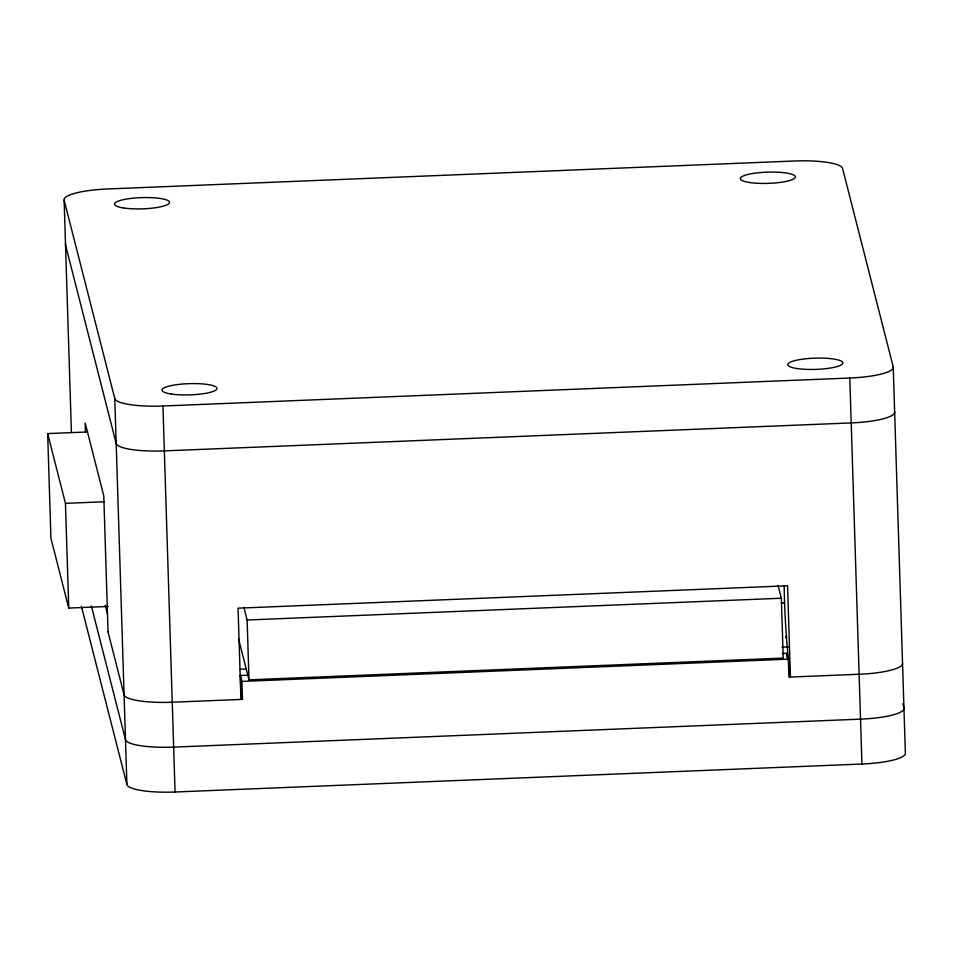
<?xml version="1.0" encoding="UTF-8"?>
<svg xmlns="http://www.w3.org/2000/svg" width="953" height="953" viewBox="0 0 953 953"><rect width="100%" height="100%" fill="white"/><g stroke="black" fill="none" stroke-linecap="round" stroke-linejoin="round"><path stroke-width="1.43" d="M64.125 200.142L114.777 398.568A45.875 9.375 -1.8 0 0 162.939 406.002L849.802 378.031A45.875 9.375 -1.8 0 0 893.223 366.869L842.571 168.443A45.875 9.375 -1.8 0 0 794.397 160.997L107.534 188.98A45.875 9.375 -1.8 0 0 64.125 200.142L71.415 432.412M108.201 606.465L68.747 608.074L50.938 538.314L47.65 433.591L87.64 431.959M47.65 433.591L65.459 503.351L103.96 501.778M243.873 607.275L247.125 619.998L781.353 598.234L783.223 658.082L248.995 679.834L238.56 638.939M781.293 603.023L784.271 602.904M240.323 669.232L246.231 668.982M781.936 647.17L789.322 646.873M107.975 631.696L124.081 694.797A45.875 9.375 -1.8 0 0 172.243 702.23L242.455 699.371L240.954 693.486L240.394 675.534L247.816 675.224M782.377 653.46L786.833 653.281L788.334 659.166L788.905 677.118L859.118 674.259A45.875 9.375 -1.8 0 0 902.527 663.097M240.394 675.534L241.895 681.419L788.334 659.166M81.386 606.263L126.904 784.557A45.875 9.375 -1.8 0 0 175.066 792.003L861.929 764.02A45.875 9.375 -1.8 0 0 905.35 752.858L893.223 366.869M902.836 703.659L903.944 707.972A45.875 9.375 -1.8 0 1 860.523 719.146L173.66 747.116A45.875 9.375 -1.8 0 1 125.498 739.683L91.357 605.953M778.101 585.523L781.353 598.234M784.164 585.904C784.581 616.531 786.737 646.896 790.43 677.059L787.559 585.797L238.071 608.169L240.93 699.431M105.247 605.25L107.415 613.744M849.802 378.031L861.929 764.02M786.833 653.281L786.964 657.415M247.125 619.998L248.995 679.834M241.895 681.419L242.455 699.371M162.939 406.002L175.066 792.003M114.777 398.568L126.904 784.557M108.058 632.006L103.782 495.87L85.174 423.001L85.46 431.888M65.459 503.351L68.747 608.074M894.629 411.756A45.875 9.375 -1.8 0 1 851.208 422.918L164.345 450.888A45.875 9.375 -1.8 0 1 116.183 443.455L65.531 245.028A45.875 9.375 -1.8 0 1 65.614 243.789M785.796 637.926A39.752 8.124 -1.8 0 1 786.618 635.782M749.415 182.488A27.53 5.623 -1.8 0 0 794.742 178.116A27.53 5.623 -1.8 0 0 759.35 172.648A27.53 5.623 -1.8 0 0 749.415 182.488M796.899 368.513A27.53 5.623 -1.8 0 0 842.226 364.141A27.53 5.623 -1.8 0 0 806.834 358.673A27.53 5.623 -1.8 0 0 796.899 368.513M171.087 393.994A27.53 5.623 -1.8 0 0 216.414 389.622A27.53 5.623 -1.8 0 0 181.022 384.166A27.53 5.623 -1.8 0 0 171.087 393.994M123.604 207.968A27.53 5.623 -1.8 0 0 168.931 203.597A27.53 5.623 -1.8 0 0 133.539 198.129A27.53 5.623 -1.8 0 0 123.604 207.968"/></g></svg>
